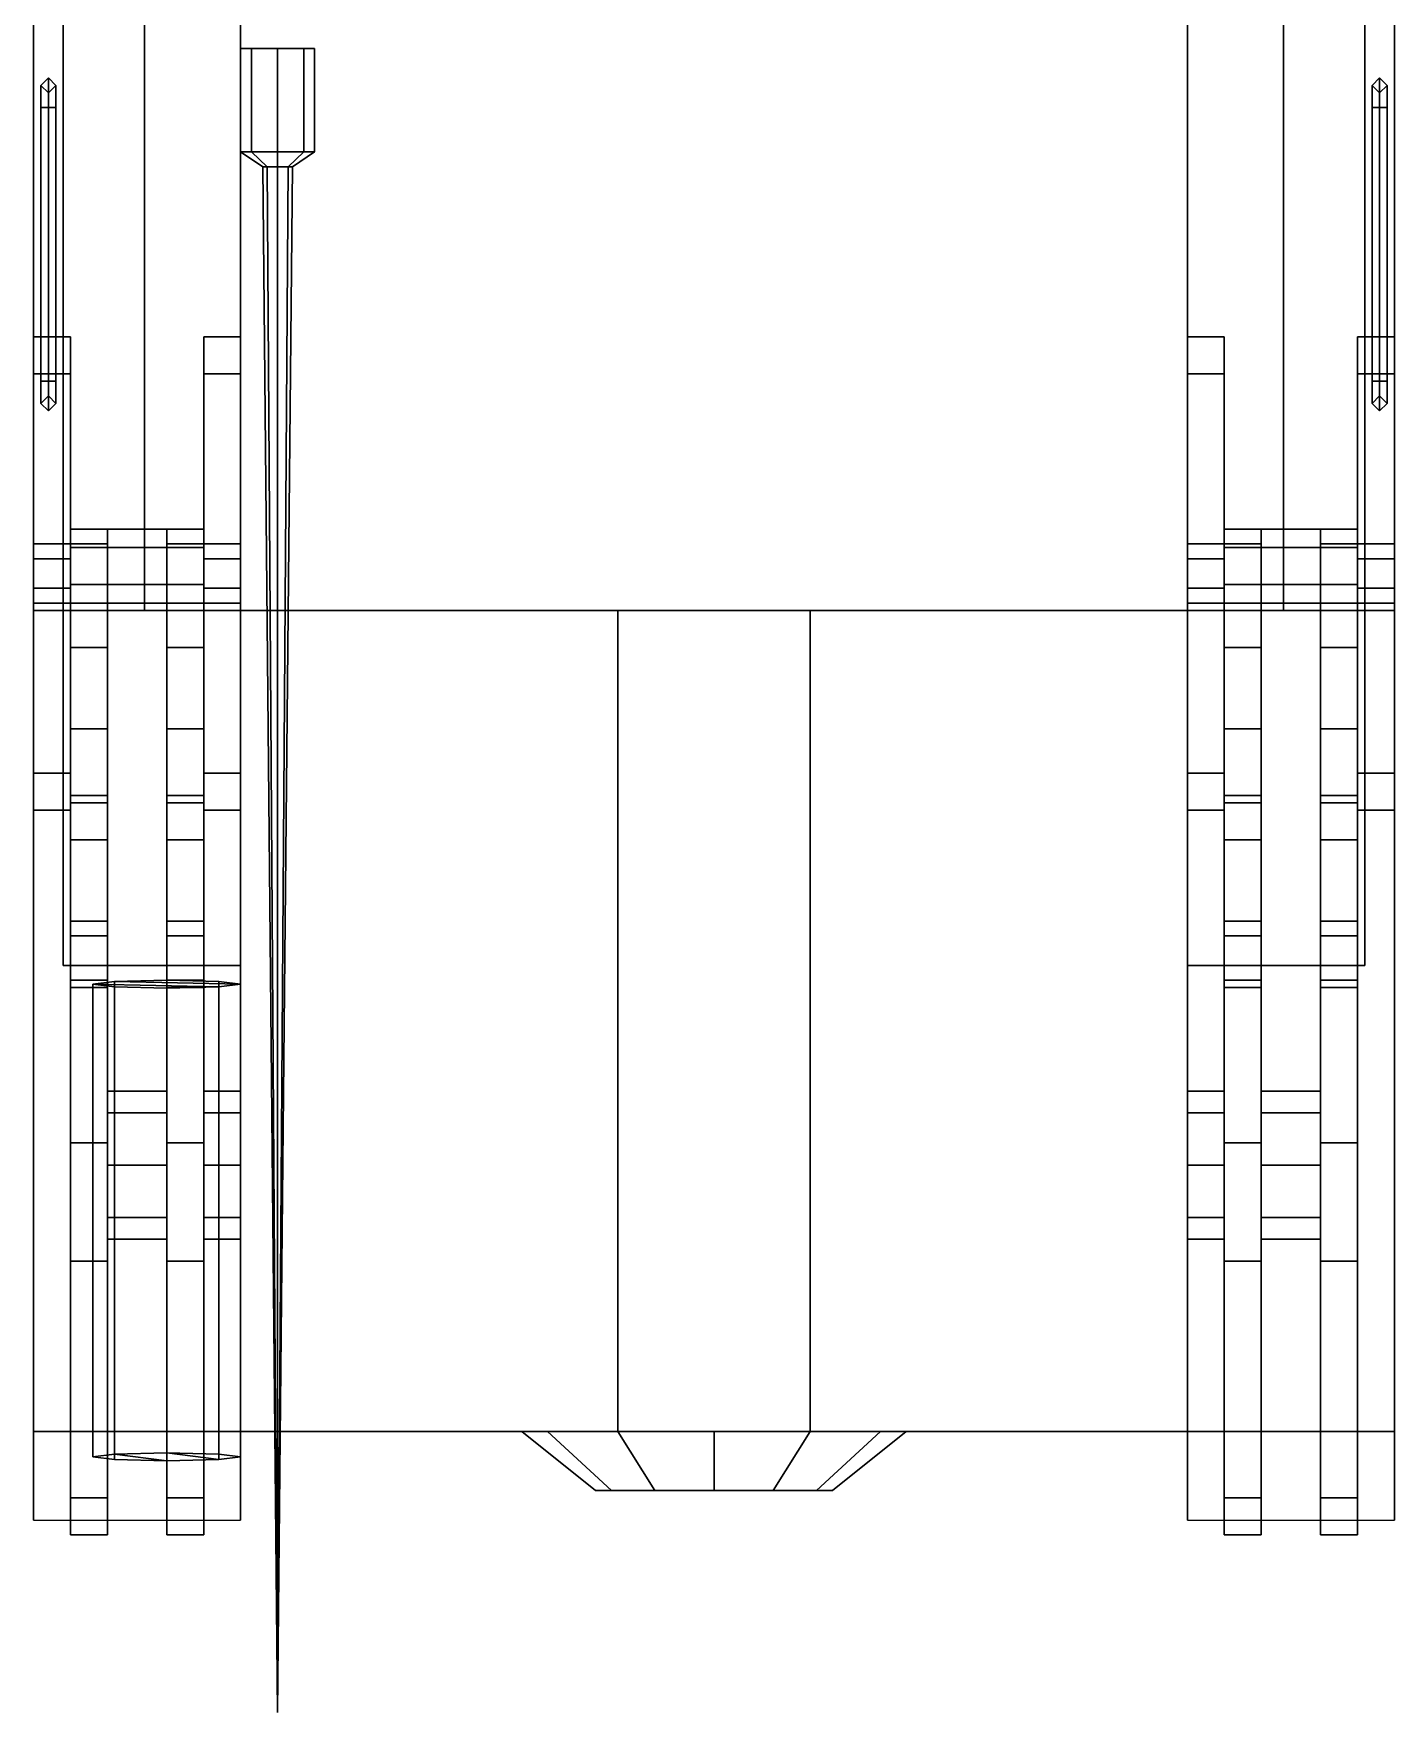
# Model space of a CAD drawing. Extents: x -0.92 to 0.92, y -1.91 to 1.88.
# Drawn here: x -0.92 to 0.92, y -1.91 to 0.36 of the extents above; entities that cross this region are included whole.
import ezdxf

# ---------------------------------------------------------------- set-up
doc = ezdxf.new("R2010")
doc.units = 0
doc.layers.get('0').update_dxf_attribs({"linetype": 'CONTINUOUS'})
doc.layers.add('MUDGUARDS', color=6, linetype='CONTINUOUS')
doc.layers.add('SUSPENSION', color=5, linetype='CONTINUOUS')

msp = doc.modelspace()

# ---------------------------------------------------------------- linework, layer by layer
for points in [[(-0.64, 1.23, 0.36), (-0.64, -1.53, 0.36), (-0.64, -1.53, 0.83), (-0.64, 1.79, 0.55)], [(-0.64, 1.79, 0.55), (-0.64, -1.53, 0.83), (-0.64, -0.42, 0.89), (-0.64, 1.79, 0.76)], [(-0.64, 1.79, 0.76), (-0.64, -0.42, 0.89), (-0.64, 0.5, 0.94)], [(0.64, -1.53, 0.83), (0.64, -1.53, 0.36), (0.64, 1.23, 0.36), (0.64, 1.79, 0.55)], [(0.64, -0.42, 0.89), (0.64, -1.53, 0.83), (0.64, 1.79, 0.55), (0.64, 1.79, 0.76)], [(0.64, 0.5, 0.94), (0.64, -0.42, 0.89), (0.64, 1.79, 0.76), (0.64, 0.5, 0.94)], [(0.64, 1.23, 0.36), (0.64, -1.53, 0.36), (-0.64, -1.53, 0.36), (-0.64, 1.23, 0.36)], [(-0.88, 0.5, 0.94), (-0.88, -0.42, 0.89), (-0.77, -0.42, 1.5), (-0.77, 0.5, 1.5)], [(-0.77, 0.5, 1.5), (-0.77, -0.42, 1.5), (0.77, -0.42, 1.5), (0.77, 0.5, 1.5)], [(0.77, -0.42, 1.5), (0.88, -0.42, 0.89), (0.88, 0.5, 0.94), (0.77, 0.5, 1.5)], [(-0.6254, 0.34, 1.5854), (-0.64, 0.34, 1.55), (-0.64, 0.2, 1.55), (-0.6254, 0.2, 1.5854)], [(-0.64, 0.34, 1.55), (-0.6254, 0.34, 1.5146), (-0.6254, 0.2, 1.5146), (-0.64, 0.2, 1.55)], [(-0.5546, 0.34, 1.5854), (-0.64, 0.34, 1.55), (-0.6254, 0.34, 1.5854), (-0.59, 0.34, 1.6)], [(-0.54, 0.34, 1.55), (-0.6254, 0.34, 1.5146), (-0.64, 0.34, 1.55), (-0.5546, 0.34, 1.5854)], [(-0.59, 0.34, 1.6), (-0.6254, 0.34, 1.5854), (-0.6254, 0.2, 1.5854), (-0.59, 0.2, 1.6)], [(-0.6254, 0.34, 1.5146), (-0.59, 0.34, 1.5), (-0.59, 0.2, 1.5), (-0.6254, 0.2, 1.5146)], [(-0.5546, 0.34, 1.5146), (-0.59, 0.34, 1.5), (-0.6254, 0.34, 1.5146), (-0.54, 0.34, 1.55)], [(-0.5546, 0.34, 1.5854), (-0.59, 0.34, 1.6), (-0.59, 0.2, 1.6), (-0.5546, 0.2, 1.5854)], [(-0.59, 0.34, 1.5), (-0.5546, 0.34, 1.5146), (-0.5546, 0.2, 1.5146), (-0.59, 0.2, 1.5)], [(-0.54, 0.34, 1.55), (-0.5546, 0.34, 1.5854), (-0.5546, 0.2, 1.5854), (-0.54, 0.2, 1.55)], [(-0.5546, 0.34, 1.5146), (-0.54, 0.34, 1.55), (-0.54, 0.2, 1.55), (-0.5546, 0.2, 1.5146)], [(-0.9, 0.3, 0.58), (-0.91, 0.29, 0.58), (-0.91, 0.29, 0.92), (-0.9, 0.3, 0.92)], [(-0.9, 0.26, 0.54), (-0.91, 0.26, 0.55), (-0.91, 0.29, 0.58), (-0.9, 0.3, 0.58)], [(-0.89, 0.29, 0.58), (-0.9, 0.3, 0.58), (-0.9, 0.3, 0.92), (-0.89, 0.29, 0.92)], [(-0.89, 0.26, 0.55), (-0.9, 0.26, 0.54), (-0.9, 0.3, 0.58), (-0.89, 0.29, 0.58)], [(0.9, 0.3, 0.58), (0.89, 0.29, 0.58), (0.89, 0.29, 0.92), (0.9, 0.3, 0.92)], [(0.9, 0.26, 0.54), (0.89, 0.26, 0.55), (0.89, 0.29, 0.58), (0.9, 0.3, 0.58)], [(0.91, 0.29, 0.58), (0.9, 0.3, 0.58), (0.9, 0.3, 0.92), (0.91, 0.29, 0.92)], [(0.91, 0.26, 0.55), (0.9, 0.26, 0.54), (0.9, 0.3, 0.58), (0.91, 0.29, 0.58)], [(-0.91, 0.29, 0.58), (-0.9, 0.28, 0.58), (-0.9, 0.28, 0.92), (-0.91, 0.29, 0.92)], [(-0.91, 0.26, 0.55), (-0.9, 0.26, 0.56), (-0.9, 0.28, 0.58), (-0.91, 0.29, 0.58)], [(-0.9, 0.28, 0.58), (-0.89, 0.29, 0.58), (-0.89, 0.29, 0.92), (-0.9, 0.28, 0.92)], [(-0.9, 0.26, 0.56), (-0.89, 0.26, 0.55), (-0.89, 0.29, 0.58), (-0.9, 0.28, 0.58)], [(0.89, 0.29, 0.58), (0.9, 0.28, 0.58), (0.9, 0.28, 0.92), (0.89, 0.29, 0.92)], [(0.89, 0.26, 0.55), (0.9, 0.26, 0.56), (0.9, 0.28, 0.58), (0.89, 0.29, 0.58)], [(0.9, 0.28, 0.58), (0.91, 0.29, 0.58), (0.91, 0.29, 0.92), (0.9, 0.28, 0.92)], [(0.9, 0.26, 0.56), (0.91, 0.26, 0.55), (0.91, 0.29, 0.58), (0.9, 0.28, 0.58)], [(-0.9, -0.11, 0.54), (-0.91, -0.11, 0.55), (-0.91, 0.26, 0.55), (-0.9, 0.26, 0.54)], [(-0.91, -0.11, 0.55), (-0.9, -0.11, 0.56), (-0.9, 0.26, 0.56), (-0.91, 0.26, 0.55)], [(-0.89, -0.11, 0.55), (-0.9, -0.11, 0.54), (-0.9, 0.26, 0.54), (-0.89, 0.26, 0.55)], [(-0.9, -0.11, 0.56), (-0.89, -0.11, 0.55), (-0.89, 0.26, 0.55), (-0.9, 0.26, 0.56)], [(0.89, -0.11, 0.55), (0.9, -0.11, 0.56), (0.9, 0.26, 0.56), (0.89, 0.26, 0.55)], [(0.9, -0.11, 0.54), (0.89, -0.11, 0.55), (0.89, 0.26, 0.55), (0.9, 0.26, 0.54)], [(0.9, -0.11, 0.56), (0.91, -0.11, 0.55), (0.91, 0.26, 0.55), (0.9, 0.26, 0.56)], [(0.91, -0.11, 0.55), (0.9, -0.11, 0.54), (0.9, 0.26, 0.54), (0.91, 0.26, 0.55)], [(-0.6254, 0.2, 1.5854), (-0.64, 0.2, 1.55), (-0.61, 0.18, 1.55), (-0.6041, 0.18, 1.5641)], [(-0.64, 0.2, 1.55), (-0.6254, 0.2, 1.5146), (-0.6041, 0.18, 1.5359), (-0.61, 0.18, 1.55)], [(-0.59, 0.2, 1.6), (-0.6254, 0.2, 1.5854), (-0.6041, 0.18, 1.5641), (-0.59, 0.18, 1.57)], [(-0.6254, 0.2, 1.5146), (-0.59, 0.2, 1.5), (-0.59, 0.18, 1.53), (-0.6041, 0.18, 1.5359)], [(-0.5546, 0.2, 1.5854), (-0.59, 0.2, 1.6), (-0.59, 0.18, 1.57), (-0.5759, 0.18, 1.5641)], [(-0.59, 0.2, 1.5), (-0.5546, 0.2, 1.5146), (-0.5759, 0.18, 1.5359), (-0.59, 0.18, 1.53)], [(-0.54, 0.2, 1.55), (-0.5546, 0.2, 1.5854), (-0.5759, 0.18, 1.5641), (-0.57, 0.18, 1.55)], [(-0.5546, 0.2, 1.5146), (-0.54, 0.2, 1.55), (-0.57, 0.18, 1.55), (-0.5759, 0.18, 1.5359)], [(-0.6041, 0.18, 1.5641), (-0.61, 0.18, 1.55), (-0.59, -1.91, 1.55)], [(-0.61, 0.18, 1.55), (-0.6041, 0.18, 1.5359), (-0.59, -1.91, 1.55)], [(-0.59, 0.18, 1.57), (-0.6041, 0.18, 1.5641), (-0.59, -1.91, 1.55)], [(-0.6041, 0.18, 1.5359), (-0.59, 0.18, 1.53), (-0.59, -1.91, 1.55)], [(-0.57, 0.18, 1.55), (-0.5759, 0.18, 1.5641), (-0.59, -1.91, 1.55)], [(-0.5759, 0.18, 1.5641), (-0.59, 0.18, 1.57), (-0.59, -1.91, 1.55)], [(-0.59, 0.18, 1.53), (-0.5759, 0.18, 1.5359), (-0.59, -1.91, 1.55)], [(-0.5759, 0.18, 1.5359), (-0.57, 0.18, 1.55), (-0.59, -1.91, 1.55)], [(-0.9, -0.11, 0.56), (-0.91, -0.11, 0.55), (-0.91, -0.14, 0.58), (-0.9, -0.13, 0.58)], [(-0.91, -0.11, 0.55), (-0.9, -0.11, 0.54), (-0.9, -0.15, 0.58), (-0.91, -0.14, 0.58)], [(-0.89, -0.11, 0.55), (-0.9, -0.11, 0.56), (-0.9, -0.13, 0.58), (-0.89, -0.14, 0.58)], [(-0.9, -0.11, 0.54), (-0.89, -0.11, 0.55), (-0.89, -0.14, 0.58), (-0.9, -0.15, 0.58)], [(0.89, -0.11, 0.55), (0.9, -0.11, 0.54), (0.9, -0.15, 0.58), (0.89, -0.14, 0.58)], [(0.9, -0.11, 0.56), (0.89, -0.11, 0.55), (0.89, -0.14, 0.58), (0.9, -0.13, 0.58)], [(0.9, -0.11, 0.54), (0.91, -0.11, 0.55), (0.91, -0.14, 0.58), (0.9, -0.15, 0.58)], [(0.91, -0.11, 0.55), (0.9, -0.11, 0.56), (0.9, -0.13, 0.58), (0.91, -0.14, 0.58)], [(-0.9, -0.13, 0.58), (-0.91, -0.14, 0.58), (-0.91, -0.14, 0.89), (-0.9, -0.13, 0.89)], [(-0.89, -0.14, 0.58), (-0.9, -0.13, 0.58), (-0.9, -0.13, 0.89), (-0.89, -0.14, 0.89)], [(0.9, -0.13, 0.58), (0.89, -0.14, 0.58), (0.89, -0.14, 0.89), (0.9, -0.13, 0.89)], [(0.91, -0.14, 0.58), (0.9, -0.13, 0.58), (0.9, -0.13, 0.89), (0.91, -0.14, 0.89)], [(-0.91, -0.14, 0.58), (-0.9, -0.15, 0.58), (-0.9, -0.15, 0.89), (-0.91, -0.14, 0.89)], [(-0.9, -0.15, 0.58), (-0.89, -0.14, 0.58), (-0.89, -0.14, 0.89), (-0.9, -0.15, 0.89)], [(0.89, -0.14, 0.58), (0.9, -0.15, 0.58), (0.9, -0.15, 0.89), (0.89, -0.14, 0.89)], [(0.9, -0.15, 0.58), (0.91, -0.14, 0.58), (0.91, -0.14, 0.89), (0.9, -0.15, 0.89)], [(-0.88, -0.42, 1.18), (-0.88, -0.9, 1.18), (-0.64, -0.9, 1.18), (-0.64, -0.42, 1.18)], [(-0.8277, -0.42, 1.18), (-0.88, -0.42, 0.89), (-0.88, -0.42, 0.89), (-0.88, -0.42, 1.18)], [(-0.88, -0.42, 0.89), (-0.88, -0.9, 0.8641), (-0.88, -0.9, 1.18), (-0.88, -0.42, 1.18)], [(-0.77, -0.42, 1.5), (-0.8277, -0.42, 1.18), (-0.64, -0.42, 1.18), (-0.13, -0.42, 1.4)], [(-0.77, -0.42, 1.5), (-0.13, -0.42, 1.4), (0.13, -0.42, 1.4), (0.77, -0.42, 1.5)], [(-0.13, -1.53, 1.31), (-0.13, -0.42, 1.4), (-0.64, -0.42, 1.18), (-0.64, -1.53, 1.18)], [(0.13, -1.53, 1.31), (0.13, -0.42, 1.4), (-0.13, -0.42, 1.4), (-0.13, -1.53, 1.31)], [(0.64, -1.53, 1.18), (0.64, -0.42, 1.18), (0.13, -0.42, 1.4), (0.13, -1.53, 1.31)], [(0.13, -0.42, 1.4), (0.64, -0.42, 1.18), (0.8277, -0.42, 1.18), (0.77, -0.42, 1.5)], [(0.64, -0.42, 1.18), (0.64, -0.9, 1.18), (0.88, -0.9, 1.18), (0.88, -0.42, 1.18)], [(0.88, -0.42, 1.18), (0.88, -0.42, 0.89), (0.88, -0.42, 0.89), (0.8277, -0.42, 1.18)], [(0.88, -0.9, 1.18), (0.88, -0.9, 0.8641), (0.88, -0.42, 0.89), (0.88, -0.42, 1.18)], [(-0.88, -0.9, 1.18), (-0.88, -0.9, 0.8641), (-0.64, -0.9, 0.8641), (-0.64, -0.9, 1.18)], [(-0.64, -1.53, 1.18), (-0.64, -0.9, 1.18), (-0.64, -0.9, 0.8641), (-0.64, -1.53, 0.83)], [(0.64, -1.53, 0.83), (0.64, -0.9, 0.8641), (0.64, -0.9, 1.18), (0.64, -1.53, 1.18)], [(0.64, -0.9, 1.18), (0.64, -0.9, 0.8641), (0.88, -0.9, 0.8641), (0.88, -0.9, 1.18)], [(-0.84, -0.9252, 0.9699), (-0.8107, -0.9215, 0.8992), (-0.8107, -1.5607, 0.8658), (-0.84, -1.5644, 0.9364)], [(-0.64, -0.9252, 0.9699), (-0.8107, -0.9215, 0.8992), (-0.84, -0.9252, 0.9699), (-0.6693, -0.9289, 1.0405)], [(-0.8107, -0.9289, 1.0405), (-0.84, -0.9252, 0.9699), (-0.84, -1.5644, 0.9364), (-0.8107, -1.5681, 1.007)], [(-0.6693, -0.9289, 1.0405), (-0.84, -0.9252, 0.9699), (-0.8107, -0.9289, 1.0405), (-0.74, -0.9305, 1.0697)], [(-0.8107, -0.9215, 0.8992), (-0.74, -0.92, 0.87), (-0.74, -1.5591, 0.8365), (-0.8107, -1.5607, 0.8658)], [(-0.6693, -0.9215, 0.8992), (-0.74, -0.92, 0.87), (-0.8107, -0.9215, 0.8992), (-0.64, -0.9252, 0.9699)], [(-0.74, -0.9305, 1.0697), (-0.8107, -0.9289, 1.0405), (-0.8107, -1.5681, 1.007), (-0.74, -1.5696, 1.0362)], [(-0.74, -0.92, 0.87), (-0.6693, -0.9215, 0.8992), (-0.6693, -1.5607, 0.8658), (-0.74, -1.5591, 0.8365)], [(-0.6693, -0.9289, 1.0405), (-0.74, -0.9305, 1.0697), (-0.74, -1.5696, 1.0362), (-0.6693, -1.5681, 1.007)], [(-0.6693, -0.9215, 0.8992), (-0.64, -0.9252, 0.9699), (-0.64, -1.5644, 0.9364), (-0.6693, -1.5607, 0.8658)], [(-0.64, -0.9252, 0.9699), (-0.6693, -0.9289, 1.0405), (-0.6693, -1.5681, 1.007), (-0.64, -1.5644, 0.9364)], [(0.64, -1.53, 1.18), (0.13, -1.53, 1.31), (-0.13, -1.53, 1.31), (-0.64, -1.53, 1.18)], [(0.64, -1.53, 0.36), (0.64, -1.53, 1.18), (-0.64, -1.53, 1.18), (-0.64, -1.53, 0.36)], [(-0.2252, -1.53, 0.96), (-0.26, -1.53, 0.83), (-0.16, -1.61, 0.83), (-0.1386, -1.61, 0.91)], [(-0.26, -1.53, 0.83), (-0.2252, -1.53, 0.7), (-0.1386, -1.61, 0.75), (-0.16, -1.61, 0.83)], [(-0.13, -1.53, 1.0552), (-0.2252, -1.53, 0.96), (-0.1386, -1.61, 0.91), (-0.08, -1.61, 0.9686)], [(-0.2252, -1.53, 0.7), (-0.13, -1.53, 0.6048), (-0.08, -1.61, 0.6914), (-0.1386, -1.61, 0.75)], [(0, -1.53, 1.09), (-0.13, -1.53, 1.0552), (-0.08, -1.61, 0.9686), (0, -1.61, 0.99)], [(-0.13, -1.53, 0.6048), (0, -1.53, 0.57), (0, -1.61, 0.67), (-0.08, -1.61, 0.6914)], [(0.13, -1.53, 1.0552), (0, -1.53, 1.09), (0, -1.61, 0.99), (0.08, -1.61, 0.9686)], [(0, -1.53, 0.57), (0.13, -1.53, 0.6048), (0.08, -1.61, 0.6914), (0, -1.61, 0.67)], [(0.2252, -1.53, 0.96), (0.13, -1.53, 1.0552), (0.08, -1.61, 0.9686), (0.1386, -1.61, 0.91)], [(0.13, -1.53, 0.6048), (0.2252, -1.53, 0.7), (0.1386, -1.61, 0.75), (0.08, -1.61, 0.6914)], [(0.26, -1.53, 0.83), (0.2252, -1.53, 0.96), (0.1386, -1.61, 0.91), (0.16, -1.61, 0.83)], [(0.2252, -1.53, 0.7), (0.26, -1.53, 0.83), (0.16, -1.61, 0.83), (0.1386, -1.61, 0.75)], [(-0.8107, -1.5681, 1.007), (-0.84, -1.5644, 0.9364), (-0.8107, -1.5607, 0.8658), (-0.74, -1.5696, 1.0362)], [(-0.74, -1.5696, 1.0362), (-0.8107, -1.5607, 0.8658), (-0.74, -1.5591, 0.8365), (-0.6693, -1.5681, 1.007)], [(-0.6693, -1.5681, 1.007), (-0.74, -1.5591, 0.8365), (-0.6693, -1.5607, 0.8658), (-0.64, -1.5644, 0.9364)], [(0.08, -1.61, 0.9686), (-0.1386, -1.61, 0.91), (-0.16, -1.61, 0.83), (0.1386, -1.61, 0.91)], [(0.1386, -1.61, 0.91), (-0.16, -1.61, 0.83), (-0.1386, -1.61, 0.75), (0.16, -1.61, 0.83)], [(0, -1.61, 0.99), (-0.08, -1.61, 0.9686), (-0.1386, -1.61, 0.91), (0.08, -1.61, 0.9686)], [(0.16, -1.61, 0.83), (-0.1386, -1.61, 0.75), (-0.08, -1.61, 0.6914), (0.1386, -1.61, 0.75)], [(0.1386, -1.61, 0.75), (-0.08, -1.61, 0.6914), (0, -1.61, 0.67), (0.08, -1.61, 0.6914)]]:
    msp.add_3dface(points)
at = {"layer": 'MUDGUARDS'}
for points in [[(-0.92, 0.54, 0.88), (-0.92, -0.42, 0.84), (-0.92, -0.42, 0.89), (-0.92, 0.5, 0.94)], [(0.92, -0.42, 0.89), (0.92, -0.42, 0.84), (0.92, 0.54, 0.88), (0.92, 0.5, 0.94)], [(-0.92, 0.5, 0.94), (-0.92, -0.42, 0.89), (-0.88, -0.42, 0.89), (-0.88, 0.5, 0.94)], [(0.88, 0.5, 0.94), (0.88, -0.42, 0.89), (0.92, -0.42, 0.89), (0.92, 0.5, 0.94)], [(-0.92, -0.42, 0.84), (-0.92, -1.53, 0.78), (-0.92, -1.53, 0.83), (-0.92, -0.42, 0.89)], [(-0.92, -0.42, 0.89), (-0.92, -1.53, 0.83), (-0.64, -1.53, 0.83), (-0.64, -0.42, 0.89)], [(0.64, -0.42, 0.89), (0.64, -1.53, 0.83), (0.92, -1.53, 0.83), (0.92, -0.42, 0.89)], [(0.92, -1.53, 0.83), (0.92, -1.53, 0.78), (0.92, -0.42, 0.84), (0.92, -0.42, 0.89)], [(-0.92, -1.53, 0.78), (-0.92, -1.62, 0.78), (-0.92, -1.65, 0.81), (-0.92, -1.53, 0.83)], [(-0.92, -1.53, 0.83), (-0.92, -1.65, 0.81), (-0.64, -1.65, 0.81), (-0.64, -1.53, 0.83)], [(-0.64, -1.53, 0.78), (-0.64, -1.65, 0.81), (-0.64, -1.65, 0.81), (-0.64, -1.53, 0.83)], [(-0.64, -1.53, 0.83), (-0.64, -1.65, 0.81), (-0.64, -1.65, 0.81), (-0.64, -1.53, 0.78)], [(0.64, -1.53, 0.83), (0.64, -1.65, 0.81), (0.92, -1.65, 0.81), (0.92, -1.53, 0.83)], [(0.64, -1.53, 0.78), (0.64, -1.65, 0.81), (0.64, -1.65, 0.81), (0.64, -1.53, 0.83)], [(0.64, -1.53, 0.83), (0.64, -1.65, 0.81), (0.64, -1.65, 0.81), (0.64, -1.53, 0.78)], [(0.92, -1.65, 0.81), (0.92, -1.62, 0.78), (0.92, -1.53, 0.78), (0.92, -1.53, 0.83)]]:
    msp.add_3dface(points, dxfattribs=at)
at = {"layer": 'SUSPENSION'}
for points in [[(-0.92, -0.05, 0.23), (-0.92, -0.1, 0.19), (-0.92, -0.1, 0.29), (-0.92, -0.05, 0.25)], [(-0.92, -0.05, 0.25), (-0.92, -0.1, 0.29), (-0.87, -0.1, 0.29), (-0.87, -0.05, 0.25)], [(-0.87, -0.05, 0.25), (-0.87, -0.05, 0.23), (-0.92, -0.05, 0.23), (-0.92, -0.05, 0.25)], [(-0.87, -0.05, 0.23), (-0.87, -0.1, 0.19), (-0.92, -0.1, 0.19), (-0.92, -0.05, 0.23)], [(-0.87, -0.1, 0.29), (-0.87, -0.1, 0.19), (-0.87, -0.05, 0.23), (-0.87, -0.05, 0.25)], [(-0.69, -0.05, 0.25), (-0.69, -0.1, 0.29), (-0.64, -0.1, 0.29), (-0.64, -0.05, 0.25)], [(-0.69, -0.05, 0.23), (-0.69, -0.1, 0.19), (-0.69, -0.1, 0.29), (-0.69, -0.05, 0.25)], [(-0.64, -0.05, 0.23), (-0.64, -0.1, 0.19), (-0.69, -0.1, 0.19), (-0.69, -0.05, 0.23)], [(-0.64, -0.05, 0.25), (-0.64, -0.05, 0.23), (-0.69, -0.05, 0.23), (-0.69, -0.05, 0.25)], [(-0.64, -0.1, 0.29), (-0.64, -0.1, 0.19), (-0.64, -0.05, 0.23), (-0.64, -0.05, 0.25)], [(0.64, -0.05, 0.25), (0.64, -0.1, 0.29), (0.69, -0.1, 0.29), (0.69, -0.05, 0.25)], [(0.64, -0.05, 0.23), (0.64, -0.1, 0.19), (0.64, -0.1, 0.29), (0.64, -0.05, 0.25)], [(0.69, -0.05, 0.23), (0.69, -0.1, 0.19), (0.64, -0.1, 0.19), (0.64, -0.05, 0.23)], [(0.69, -0.05, 0.25), (0.69, -0.05, 0.23), (0.64, -0.05, 0.23), (0.64, -0.05, 0.25)], [(0.69, -0.1, 0.29), (0.69, -0.1, 0.19), (0.69, -0.05, 0.23), (0.69, -0.05, 0.25)], [(0.87, -0.05, 0.23), (0.87, -0.1, 0.19), (0.87, -0.1, 0.29), (0.87, -0.05, 0.25)], [(0.87, -0.05, 0.25), (0.87, -0.1, 0.29), (0.92, -0.1, 0.29), (0.92, -0.05, 0.25)], [(0.92, -0.05, 0.25), (0.92, -0.05, 0.23), (0.87, -0.05, 0.23), (0.87, -0.05, 0.25)], [(0.92, -0.05, 0.23), (0.92, -0.1, 0.19), (0.87, -0.1, 0.19), (0.87, -0.05, 0.23)], [(0.92, -0.1, 0.29), (0.92, -0.1, 0.19), (0.92, -0.05, 0.23), (0.92, -0.05, 0.25)], [(-0.87, -0.1, 0.19), (-0.87, -0.33, 0.15), (-0.92, -0.33, 0.15), (-0.92, -0.1, 0.19)], [(-0.92, -0.1, 0.19), (-0.92, -0.33, 0.15), (-0.92, -0.35, 0.41), (-0.92, -0.1, 0.29)], [(-0.92, -0.1, 0.29), (-0.92, -0.35, 0.41), (-0.87, -0.35, 0.41), (-0.87, -0.1, 0.29)], [(-0.87, -0.35, 0.41), (-0.87, -0.33, 0.15), (-0.87, -0.1, 0.19), (-0.87, -0.1, 0.29)], [(-0.69, -0.1, 0.19), (-0.69, -0.33, 0.15), (-0.69, -0.35, 0.41), (-0.69, -0.1, 0.29)], [(-0.64, -0.1, 0.19), (-0.64, -0.33, 0.15), (-0.69, -0.33, 0.15), (-0.69, -0.1, 0.19)], [(-0.69, -0.1, 0.29), (-0.69, -0.35, 0.41), (-0.64, -0.35, 0.41), (-0.64, -0.1, 0.29)], [(-0.64, -0.35, 0.41), (-0.64, -0.33, 0.15), (-0.64, -0.1, 0.19), (-0.64, -0.1, 0.29)], [(0.64, -0.1, 0.19), (0.64, -0.33, 0.15), (0.64, -0.35, 0.41), (0.64, -0.1, 0.29)], [(0.69, -0.1, 0.19), (0.69, -0.33, 0.15), (0.64, -0.33, 0.15), (0.64, -0.1, 0.19)], [(0.64, -0.1, 0.29), (0.64, -0.35, 0.41), (0.69, -0.35, 0.41), (0.69, -0.1, 0.29)], [(0.69, -0.35, 0.41), (0.69, -0.33, 0.15), (0.69, -0.1, 0.19), (0.69, -0.1, 0.29)], [(0.92, -0.1, 0.19), (0.92, -0.33, 0.15), (0.87, -0.33, 0.15), (0.87, -0.1, 0.19)], [(0.87, -0.1, 0.19), (0.87, -0.33, 0.15), (0.87, -0.35, 0.41), (0.87, -0.1, 0.29)], [(0.87, -0.1, 0.29), (0.87, -0.35, 0.41), (0.92, -0.35, 0.41), (0.92, -0.1, 0.29)], [(0.92, -0.35, 0.41), (0.92, -0.33, 0.15), (0.92, -0.1, 0.19), (0.92, -0.1, 0.29)], [(-0.69, -0.335, 0.3833), (-0.69, -0.31, 0.34), (-0.87, -0.31, 0.34), (-0.87, -0.335, 0.3833)], [(-0.87, -0.31, 0.34), (-0.87, -0.41, 0.34), (-0.87, -0.47, 0.41), (-0.87, -0.33, 0.43)], [(-0.82, -0.33, 0.43), (-0.82, -0.31, 0.34), (-0.87, -0.31, 0.34), (-0.87, -0.33, 0.43)], [(-0.69, -0.31, 0.34), (-0.69, -0.335, 0.2967), (-0.87, -0.335, 0.2967), (-0.87, -0.31, 0.34)], [(-0.82, -0.47, 0.41), (-0.82, -0.41, 0.34), (-0.82, -0.31, 0.34), (-0.82, -0.33, 0.43)], [(-0.74, -0.31, 0.34), (-0.74, -0.41, 0.34), (-0.74, -0.47, 0.41), (-0.74, -0.33, 0.43)], [(-0.69, -0.33, 0.43), (-0.69, -0.31, 0.34), (-0.74, -0.31, 0.34), (-0.74, -0.33, 0.43)], [(-0.69, -0.47, 0.41), (-0.69, -0.41, 0.34), (-0.69, -0.31, 0.34), (-0.69, -0.33, 0.43)], [(0.74, -0.33, 0.43), (0.74, -0.31, 0.34), (0.69, -0.31, 0.34), (0.69, -0.33, 0.43)], [(0.69, -0.31, 0.34), (0.69, -0.41, 0.34), (0.69, -0.47, 0.41), (0.69, -0.33, 0.43)], [(0.87, -0.335, 0.3833), (0.87, -0.31, 0.34), (0.69, -0.31, 0.34), (0.69, -0.335, 0.3833)], [(0.87, -0.31, 0.34), (0.87, -0.335, 0.2967), (0.69, -0.335, 0.2967), (0.69, -0.31, 0.34)], [(0.74, -0.47, 0.41), (0.74, -0.41, 0.34), (0.74, -0.31, 0.34), (0.74, -0.33, 0.43)], [(0.87, -0.33, 0.43), (0.87, -0.31, 0.34), (0.82, -0.31, 0.34), (0.82, -0.33, 0.43)], [(0.82, -0.31, 0.34), (0.82, -0.41, 0.34), (0.82, -0.47, 0.41), (0.82, -0.33, 0.43)], [(0.87, -0.47, 0.41), (0.87, -0.41, 0.34), (0.87, -0.31, 0.34), (0.87, -0.33, 0.43)], [(-0.92, -0.33, 0.15), (-0.92, -0.41, 0.15), (-0.92, -0.39, 0.41), (-0.92, -0.35, 0.41)], [(-0.87, -0.33, 0.15), (-0.87, -0.41, 0.15), (-0.92, -0.41, 0.15), (-0.92, -0.33, 0.15)], [(-0.87, -0.33, 0.43), (-0.87, -0.47, 0.41), (-0.87, -0.58, 0.47), (-0.87, -0.42, 0.56)], [(-0.82, -0.42, 0.56), (-0.82, -0.33, 0.43), (-0.87, -0.33, 0.43), (-0.87, -0.42, 0.56)], [(-0.87, -0.39, 0.41), (-0.87, -0.41, 0.15), (-0.87, -0.33, 0.15), (-0.87, -0.35, 0.41)], [(-0.69, -0.335, 0.2967), (-0.69, -0.385, 0.2967), (-0.87, -0.385, 0.2967), (-0.87, -0.335, 0.2967)], [(-0.69, -0.385, 0.3833), (-0.69, -0.335, 0.3833), (-0.87, -0.335, 0.3833), (-0.87, -0.385, 0.3833)], [(-0.82, -0.58, 0.47), (-0.82, -0.47, 0.41), (-0.82, -0.33, 0.43), (-0.82, -0.42, 0.56)], [(-0.74, -0.33, 0.43), (-0.74, -0.47, 0.41), (-0.74, -0.58, 0.47), (-0.74, -0.42, 0.56)], [(-0.69, -0.42, 0.56), (-0.69, -0.33, 0.43), (-0.74, -0.33, 0.43), (-0.74, -0.42, 0.56)], [(-0.69, -0.58, 0.47), (-0.69, -0.47, 0.41), (-0.69, -0.33, 0.43), (-0.69, -0.42, 0.56)], [(-0.69, -0.33, 0.15), (-0.69, -0.41, 0.15), (-0.69, -0.39, 0.41), (-0.69, -0.35, 0.41)], [(-0.64, -0.33, 0.15), (-0.64, -0.41, 0.15), (-0.69, -0.41, 0.15), (-0.69, -0.33, 0.15)], [(-0.64, -0.39, 0.41), (-0.64, -0.41, 0.15), (-0.64, -0.33, 0.15), (-0.64, -0.35, 0.41)], [(0.64, -0.33, 0.15), (0.64, -0.41, 0.15), (0.64, -0.39, 0.41), (0.64, -0.35, 0.41)], [(0.69, -0.33, 0.15), (0.69, -0.41, 0.15), (0.64, -0.41, 0.15), (0.64, -0.33, 0.15)], [(0.74, -0.42, 0.56), (0.74, -0.33, 0.43), (0.69, -0.33, 0.43), (0.69, -0.42, 0.56)], [(0.69, -0.33, 0.43), (0.69, -0.47, 0.41), (0.69, -0.58, 0.47), (0.69, -0.42, 0.56)], [(0.69, -0.39, 0.41), (0.69, -0.41, 0.15), (0.69, -0.33, 0.15), (0.69, -0.35, 0.41)], [(0.87, -0.335, 0.2967), (0.87, -0.385, 0.2967), (0.69, -0.385, 0.2967), (0.69, -0.335, 0.2967)], [(0.87, -0.385, 0.3833), (0.87, -0.335, 0.3833), (0.69, -0.335, 0.3833), (0.69, -0.385, 0.3833)], [(0.74, -0.58, 0.47), (0.74, -0.47, 0.41), (0.74, -0.33, 0.43), (0.74, -0.42, 0.56)], [(0.87, -0.42, 0.56), (0.87, -0.33, 0.43), (0.82, -0.33, 0.43), (0.82, -0.42, 0.56)], [(0.82, -0.33, 0.43), (0.82, -0.47, 0.41), (0.82, -0.58, 0.47), (0.82, -0.42, 0.56)], [(0.87, -0.58, 0.47), (0.87, -0.47, 0.41), (0.87, -0.33, 0.43), (0.87, -0.42, 0.56)], [(0.87, -0.33, 0.15), (0.87, -0.41, 0.15), (0.87, -0.39, 0.41), (0.87, -0.35, 0.41)], [(0.92, -0.33, 0.15), (0.92, -0.41, 0.15), (0.87, -0.41, 0.15), (0.87, -0.33, 0.15)], [(0.92, -0.39, 0.41), (0.92, -0.41, 0.15), (0.92, -0.33, 0.15), (0.92, -0.35, 0.41)], [(-0.92, -0.35, 0.41), (-0.92, -0.39, 0.41), (-0.87, -0.39, 0.41), (-0.87, -0.35, 0.41)], [(-0.69, -0.35, 0.41), (-0.69, -0.39, 0.41), (-0.64, -0.39, 0.41), (-0.64, -0.35, 0.41)], [(0.64, -0.35, 0.41), (0.64, -0.39, 0.41), (0.69, -0.39, 0.41), (0.69, -0.35, 0.41)], [(0.87, -0.35, 0.41), (0.87, -0.39, 0.41), (0.92, -0.39, 0.41), (0.92, -0.35, 0.41)], [(-0.69, -0.41, 0.34), (-0.69, -0.385, 0.3833), (-0.87, -0.385, 0.3833), (-0.87, -0.41, 0.34)], [(-0.69, -0.385, 0.2967), (-0.69, -0.41, 0.34), (-0.87, -0.41, 0.34), (-0.87, -0.385, 0.2967)], [(0.87, -0.41, 0.34), (0.87, -0.385, 0.3833), (0.69, -0.385, 0.3833), (0.69, -0.41, 0.34)], [(0.87, -0.385, 0.2967), (0.87, -0.41, 0.34), (0.69, -0.41, 0.34), (0.69, -0.385, 0.2967)], [(-0.92, -0.39, 0.41), (-0.92, -0.41, 0.15), (-0.92, -0.64, 0.19), (-0.92, -0.64, 0.29)], [(-0.87, -0.64, 0.29), (-0.87, -0.39, 0.41), (-0.92, -0.39, 0.41), (-0.92, -0.64, 0.29)], [(-0.87, -0.64, 0.19), (-0.87, -0.41, 0.15), (-0.87, -0.39, 0.41), (-0.87, -0.64, 0.29)], [(-0.69, -0.39, 0.41), (-0.69, -0.41, 0.15), (-0.69, -0.64, 0.19), (-0.69, -0.64, 0.29)], [(-0.64, -0.64, 0.29), (-0.64, -0.39, 0.41), (-0.69, -0.39, 0.41), (-0.69, -0.64, 0.29)], [(-0.64, -0.64, 0.19), (-0.64, -0.41, 0.15), (-0.64, -0.39, 0.41), (-0.64, -0.64, 0.29)], [(0.64, -0.39, 0.41), (0.64, -0.41, 0.15), (0.64, -0.64, 0.19), (0.64, -0.64, 0.29)], [(0.69, -0.64, 0.29), (0.69, -0.39, 0.41), (0.64, -0.39, 0.41), (0.64, -0.64, 0.29)], [(0.69, -0.64, 0.19), (0.69, -0.41, 0.15), (0.69, -0.39, 0.41), (0.69, -0.64, 0.29)], [(0.87, -0.39, 0.41), (0.87, -0.41, 0.15), (0.87, -0.64, 0.19), (0.87, -0.64, 0.29)], [(0.92, -0.64, 0.29), (0.92, -0.39, 0.41), (0.87, -0.39, 0.41), (0.87, -0.64, 0.29)], [(0.92, -0.64, 0.19), (0.92, -0.41, 0.15), (0.92, -0.39, 0.41), (0.92, -0.64, 0.29)], [(-0.92, -0.64, 0.19), (-0.92, -0.41, 0.15), (-0.87, -0.41, 0.15), (-0.87, -0.64, 0.19)], [(-0.87, -0.47, 0.41), (-0.87, -0.41, 0.34), (-0.82, -0.41, 0.34), (-0.82, -0.47, 0.41)], [(-0.87, -0.42, 0.56), (-0.87, -0.58, 0.47), (-0.87, -0.68, 0.47), (-0.87, -0.58, 0.64)], [(-0.82, -0.58, 0.64), (-0.82, -0.42, 0.56), (-0.87, -0.42, 0.56), (-0.87, -0.58, 0.64)], [(-0.82, -0.68, 0.47), (-0.82, -0.58, 0.47), (-0.82, -0.42, 0.56), (-0.82, -0.58, 0.64)], [(-0.74, -0.47, 0.41), (-0.74, -0.41, 0.34), (-0.69, -0.41, 0.34), (-0.69, -0.47, 0.41)], [(-0.74, -0.42, 0.56), (-0.74, -0.58, 0.47), (-0.74, -0.68, 0.47), (-0.74, -0.58, 0.64)], [(-0.69, -0.58, 0.64), (-0.69, -0.42, 0.56), (-0.74, -0.42, 0.56), (-0.74, -0.58, 0.64)], [(-0.69, -0.64, 0.19), (-0.69, -0.41, 0.15), (-0.64, -0.41, 0.15), (-0.64, -0.64, 0.19)], [(-0.69, -0.68, 0.47), (-0.69, -0.58, 0.47), (-0.69, -0.42, 0.56), (-0.69, -0.58, 0.64)], [(0.64, -0.64, 0.19), (0.64, -0.41, 0.15), (0.69, -0.41, 0.15), (0.69, -0.64, 0.19)], [(0.69, -0.47, 0.41), (0.69, -0.41, 0.34), (0.74, -0.41, 0.34), (0.74, -0.47, 0.41)], [(0.69, -0.42, 0.56), (0.69, -0.58, 0.47), (0.69, -0.68, 0.47), (0.69, -0.58, 0.64)], [(0.74, -0.58, 0.64), (0.74, -0.42, 0.56), (0.69, -0.42, 0.56), (0.69, -0.58, 0.64)], [(0.74, -0.68, 0.47), (0.74, -0.58, 0.47), (0.74, -0.42, 0.56), (0.74, -0.58, 0.64)], [(0.82, -0.47, 0.41), (0.82, -0.41, 0.34), (0.87, -0.41, 0.34), (0.87, -0.47, 0.41)], [(0.82, -0.42, 0.56), (0.82, -0.58, 0.47), (0.82, -0.68, 0.47), (0.82, -0.58, 0.64)], [(0.87, -0.58, 0.64), (0.87, -0.42, 0.56), (0.82, -0.42, 0.56), (0.82, -0.58, 0.64)], [(0.87, -0.64, 0.19), (0.87, -0.41, 0.15), (0.92, -0.41, 0.15), (0.92, -0.64, 0.19)], [(0.87, -0.68, 0.47), (0.87, -0.58, 0.47), (0.87, -0.42, 0.56), (0.87, -0.58, 0.64)], [(-0.87, -0.58, 0.47), (-0.87, -0.47, 0.41), (-0.82, -0.47, 0.41), (-0.82, -0.58, 0.47)], [(-0.74, -0.58, 0.47), (-0.74, -0.47, 0.41), (-0.69, -0.47, 0.41), (-0.69, -0.58, 0.47)], [(0.69, -0.58, 0.47), (0.69, -0.47, 0.41), (0.74, -0.47, 0.41), (0.74, -0.58, 0.47)], [(0.82, -0.58, 0.47), (0.82, -0.47, 0.41), (0.87, -0.47, 0.41), (0.87, -0.58, 0.47)], [(-0.87, -0.58, 0.64), (-0.87, -0.68, 0.47), (-0.87, -0.73, 0.46), (-0.87, -0.67, 0.66)], [(-0.87, -0.68, 0.47), (-0.87, -0.58, 0.47), (-0.82, -0.58, 0.47), (-0.82, -0.68, 0.47)], [(-0.82, -0.67, 0.66), (-0.82, -0.58, 0.64), (-0.87, -0.58, 0.64), (-0.87, -0.67, 0.66)], [(-0.82, -0.73, 0.46), (-0.82, -0.68, 0.47), (-0.82, -0.58, 0.64), (-0.82, -0.67, 0.66)], [(-0.74, -0.58, 0.64), (-0.74, -0.68, 0.47), (-0.74, -0.73, 0.46), (-0.74, -0.67, 0.66)], [(-0.74, -0.68, 0.47), (-0.74, -0.58, 0.47), (-0.69, -0.58, 0.47), (-0.69, -0.68, 0.47)], [(-0.69, -0.67, 0.66), (-0.69, -0.58, 0.64), (-0.74, -0.58, 0.64), (-0.74, -0.67, 0.66)], [(-0.69, -0.73, 0.46), (-0.69, -0.68, 0.47), (-0.69, -0.58, 0.64), (-0.69, -0.67, 0.66)], [(0.69, -0.58, 0.64), (0.69, -0.68, 0.47), (0.69, -0.73, 0.46), (0.69, -0.67, 0.66)], [(0.69, -0.68, 0.47), (0.69, -0.58, 0.47), (0.74, -0.58, 0.47), (0.74, -0.68, 0.47)], [(0.74, -0.67, 0.66), (0.74, -0.58, 0.64), (0.69, -0.58, 0.64), (0.69, -0.67, 0.66)], [(0.74, -0.73, 0.46), (0.74, -0.68, 0.47), (0.74, -0.58, 0.64), (0.74, -0.67, 0.66)], [(0.82, -0.58, 0.64), (0.82, -0.68, 0.47), (0.82, -0.73, 0.46), (0.82, -0.67, 0.66)], [(0.82, -0.68, 0.47), (0.82, -0.58, 0.47), (0.87, -0.58, 0.47), (0.87, -0.68, 0.47)], [(0.87, -0.67, 0.66), (0.87, -0.58, 0.64), (0.82, -0.58, 0.64), (0.82, -0.67, 0.66)], [(0.87, -0.73, 0.46), (0.87, -0.68, 0.47), (0.87, -0.58, 0.64), (0.87, -0.67, 0.66)], [(-0.87, -0.69, 0.25), (-0.87, -0.64, 0.29), (-0.92, -0.64, 0.29), (-0.92, -0.69, 0.25)], [(-0.92, -0.64, 0.29), (-0.92, -0.64, 0.19), (-0.92, -0.69, 0.23), (-0.92, -0.69, 0.25)], [(-0.92, -0.69, 0.23), (-0.92, -0.64, 0.19), (-0.87, -0.64, 0.19), (-0.87, -0.69, 0.23)], [(-0.87, -0.69, 0.23), (-0.87, -0.64, 0.19), (-0.87, -0.64, 0.29), (-0.87, -0.69, 0.25)], [(-0.69, -0.64, 0.29), (-0.69, -0.64, 0.19), (-0.69, -0.69, 0.23), (-0.69, -0.69, 0.25)], [(-0.64, -0.69, 0.25), (-0.64, -0.64, 0.29), (-0.69, -0.64, 0.29), (-0.69, -0.69, 0.25)], [(-0.69, -0.69, 0.23), (-0.69, -0.64, 0.19), (-0.64, -0.64, 0.19), (-0.64, -0.69, 0.23)], [(-0.64, -0.69, 0.23), (-0.64, -0.64, 0.19), (-0.64, -0.64, 0.29), (-0.64, -0.69, 0.25)], [(0.64, -0.64, 0.29), (0.64, -0.64, 0.19), (0.64, -0.69, 0.23), (0.64, -0.69, 0.25)], [(0.69, -0.69, 0.25), (0.69, -0.64, 0.29), (0.64, -0.64, 0.29), (0.64, -0.69, 0.25)], [(0.64, -0.69, 0.23), (0.64, -0.64, 0.19), (0.69, -0.64, 0.19), (0.69, -0.69, 0.23)], [(0.69, -0.69, 0.23), (0.69, -0.64, 0.19), (0.69, -0.64, 0.29), (0.69, -0.69, 0.25)], [(0.92, -0.69, 0.25), (0.92, -0.64, 0.29), (0.87, -0.64, 0.29), (0.87, -0.69, 0.25)], [(0.87, -0.64, 0.29), (0.87, -0.64, 0.19), (0.87, -0.69, 0.23), (0.87, -0.69, 0.25)], [(0.87, -0.69, 0.23), (0.87, -0.64, 0.19), (0.92, -0.64, 0.19), (0.92, -0.69, 0.23)], [(0.92, -0.69, 0.23), (0.92, -0.64, 0.19), (0.92, -0.64, 0.29), (0.92, -0.69, 0.25)], [(-0.87, -0.67, 0.66), (-0.87, -0.73, 0.46), (-0.87, -0.86, 0.38), (-0.87, -0.84, 0.66)], [(-0.82, -0.84, 0.66), (-0.82, -0.67, 0.66), (-0.87, -0.67, 0.66), (-0.87, -0.84, 0.66)], [(-0.87, -0.73, 0.46), (-0.87, -0.68, 0.47), (-0.82, -0.68, 0.47), (-0.82, -0.73, 0.46)], [(-0.82, -0.86, 0.38), (-0.82, -0.73, 0.46), (-0.82, -0.67, 0.66), (-0.82, -0.84, 0.66)], [(-0.74, -0.67, 0.66), (-0.74, -0.73, 0.46), (-0.74, -0.86, 0.38), (-0.74, -0.84, 0.66)], [(-0.69, -0.84, 0.66), (-0.69, -0.67, 0.66), (-0.74, -0.67, 0.66), (-0.74, -0.84, 0.66)], [(-0.74, -0.73, 0.46), (-0.74, -0.68, 0.47), (-0.69, -0.68, 0.47), (-0.69, -0.73, 0.46)], [(-0.69, -0.86, 0.38), (-0.69, -0.73, 0.46), (-0.69, -0.67, 0.66), (-0.69, -0.84, 0.66)], [(0.69, -0.67, 0.66), (0.69, -0.73, 0.46), (0.69, -0.86, 0.38), (0.69, -0.84, 0.66)], [(0.74, -0.84, 0.66), (0.74, -0.67, 0.66), (0.69, -0.67, 0.66), (0.69, -0.84, 0.66)], [(0.69, -0.73, 0.46), (0.69, -0.68, 0.47), (0.74, -0.68, 0.47), (0.74, -0.73, 0.46)], [(0.74, -0.86, 0.38), (0.74, -0.73, 0.46), (0.74, -0.67, 0.66), (0.74, -0.84, 0.66)], [(0.82, -0.67, 0.66), (0.82, -0.73, 0.46), (0.82, -0.86, 0.38), (0.82, -0.84, 0.66)], [(0.87, -0.84, 0.66), (0.87, -0.67, 0.66), (0.82, -0.67, 0.66), (0.82, -0.84, 0.66)], [(0.82, -0.73, 0.46), (0.82, -0.68, 0.47), (0.87, -0.68, 0.47), (0.87, -0.73, 0.46)], [(0.87, -0.86, 0.38), (0.87, -0.73, 0.46), (0.87, -0.67, 0.66), (0.87, -0.84, 0.66)], [(-0.92, -0.69, 0.25), (-0.92, -0.69, 0.23), (-0.87, -0.69, 0.23), (-0.87, -0.69, 0.25)], [(-0.69, -0.69, 0.25), (-0.69, -0.69, 0.23), (-0.64, -0.69, 0.23), (-0.64, -0.69, 0.25)], [(0.64, -0.69, 0.25), (0.64, -0.69, 0.23), (0.69, -0.69, 0.23), (0.69, -0.69, 0.25)], [(0.87, -0.69, 0.25), (0.87, -0.69, 0.23), (0.92, -0.69, 0.23), (0.92, -0.69, 0.25)], [(-0.87, -0.86, 0.38), (-0.87, -0.73, 0.46), (-0.82, -0.73, 0.46), (-0.82, -0.86, 0.38)], [(-0.74, -0.86, 0.38), (-0.74, -0.73, 0.46), (-0.69, -0.73, 0.46), (-0.69, -0.86, 0.38)], [(0.69, -0.86, 0.38), (0.69, -0.73, 0.46), (0.74, -0.73, 0.46), (0.74, -0.86, 0.38)], [(0.82, -0.86, 0.38), (0.82, -0.73, 0.46), (0.87, -0.73, 0.46), (0.87, -0.86, 0.38)], [(-0.87, -0.84, 0.66), (-0.87, -0.86, 0.38), (-0.87, -0.92, 0.35), (-0.87, -0.93, 0.57)], [(-0.82, -0.93, 0.57), (-0.82, -0.84, 0.66), (-0.87, -0.84, 0.66), (-0.87, -0.93, 0.57)], [(-0.87, -0.92, 0.35), (-0.87, -0.86, 0.38), (-0.82, -0.86, 0.38), (-0.82, -0.92, 0.35)], [(-0.82, -0.92, 0.35), (-0.82, -0.86, 0.38), (-0.82, -0.84, 0.66), (-0.82, -0.93, 0.57)], [(-0.74, -0.84, 0.66), (-0.74, -0.86, 0.38), (-0.74, -0.92, 0.35), (-0.74, -0.93, 0.57)], [(-0.69, -0.93, 0.57), (-0.69, -0.84, 0.66), (-0.74, -0.84, 0.66), (-0.74, -0.93, 0.57)], [(-0.74, -0.92, 0.35), (-0.74, -0.86, 0.38), (-0.69, -0.86, 0.38), (-0.69, -0.92, 0.35)], [(-0.69, -0.92, 0.35), (-0.69, -0.86, 0.38), (-0.69, -0.84, 0.66), (-0.69, -0.93, 0.57)], [(0.69, -0.84, 0.66), (0.69, -0.86, 0.38), (0.69, -0.92, 0.35), (0.69, -0.93, 0.57)], [(0.74, -0.93, 0.57), (0.74, -0.84, 0.66), (0.69, -0.84, 0.66), (0.69, -0.93, 0.57)], [(0.69, -0.92, 0.35), (0.69, -0.86, 0.38), (0.74, -0.86, 0.38), (0.74, -0.92, 0.35)], [(0.74, -0.92, 0.35), (0.74, -0.86, 0.38), (0.74, -0.84, 0.66), (0.74, -0.93, 0.57)], [(0.82, -0.84, 0.66), (0.82, -0.86, 0.38), (0.82, -0.92, 0.35), (0.82, -0.93, 0.57)], [(0.87, -0.93, 0.57), (0.87, -0.84, 0.66), (0.82, -0.84, 0.66), (0.82, -0.93, 0.57)], [(0.82, -0.92, 0.35), (0.82, -0.86, 0.38), (0.87, -0.86, 0.38), (0.87, -0.92, 0.35)], [(0.87, -0.92, 0.35), (0.87, -0.86, 0.38), (0.87, -0.84, 0.66), (0.87, -0.93, 0.57)], [(-0.87, -0.93, 0.57), (-0.87, -0.92, 0.35), (-0.87, -1.14, 0.35), (-0.87, -1.3, 0.57)], [(-0.87, -1.14, 0.35), (-0.87, -0.92, 0.35), (-0.82, -0.92, 0.35), (-0.82, -1.14, 0.35)], [(-0.82, -1.3, 0.57), (-0.82, -0.93, 0.57), (-0.87, -0.93, 0.57), (-0.87, -1.3, 0.57)], [(-0.82, -1.14, 0.35), (-0.82, -0.92, 0.35), (-0.82, -0.93, 0.57), (-0.82, -1.3, 0.57)], [(-0.74, -0.93, 0.57), (-0.74, -0.92, 0.35), (-0.74, -1.14, 0.35), (-0.74, -1.3, 0.57)], [(-0.74, -1.14, 0.35), (-0.74, -0.92, 0.35), (-0.69, -0.92, 0.35), (-0.69, -1.14, 0.35)], [(-0.69, -1.3, 0.57), (-0.69, -0.93, 0.57), (-0.74, -0.93, 0.57), (-0.74, -1.3, 0.57)], [(-0.69, -1.14, 0.35), (-0.69, -0.92, 0.35), (-0.69, -0.93, 0.57), (-0.69, -1.3, 0.57)], [(0.69, -0.93, 0.57), (0.69, -0.92, 0.35), (0.69, -1.14, 0.35), (0.69, -1.3, 0.57)], [(0.69, -1.14, 0.35), (0.69, -0.92, 0.35), (0.74, -0.92, 0.35), (0.74, -1.14, 0.35)], [(0.74, -1.3, 0.57), (0.74, -0.93, 0.57), (0.69, -0.93, 0.57), (0.69, -1.3, 0.57)], [(0.74, -1.14, 0.35), (0.74, -0.92, 0.35), (0.74, -0.93, 0.57), (0.74, -1.3, 0.57)], [(0.82, -0.93, 0.57), (0.82, -0.92, 0.35), (0.82, -1.14, 0.35), (0.82, -1.3, 0.57)], [(0.82, -1.14, 0.35), (0.82, -0.92, 0.35), (0.87, -0.92, 0.35), (0.87, -1.14, 0.35)], [(0.87, -1.3, 0.57), (0.87, -0.93, 0.57), (0.82, -0.93, 0.57), (0.82, -1.3, 0.57)], [(0.87, -1.14, 0.35), (0.87, -0.92, 0.35), (0.87, -0.93, 0.57), (0.87, -1.3, 0.57)], [(-0.74, -1.0993, 0.5107), (-0.74, -1.07, 0.44), (-0.82, -1.07, 0.44), (-0.82, -1.0993, 0.5107)], [(-0.74, -1.07, 0.44), (-0.74, -1.0993, 0.3693), (-0.82, -1.0993, 0.3693), (-0.82, -1.07, 0.44)], [(-0.64, -1.0993, 0.5107), (-0.64, -1.07, 0.44), (-0.69, -1.07, 0.44), (-0.69, -1.0993, 0.5107)], [(-0.64, -1.07, 0.44), (-0.64, -1.0993, 0.3693), (-0.69, -1.0993, 0.3693), (-0.69, -1.07, 0.44)], [(0.69, -1.0993, 0.5107), (0.69, -1.07, 0.44), (0.64, -1.07, 0.44), (0.64, -1.0993, 0.5107)], [(0.69, -1.07, 0.44), (0.69, -1.0993, 0.3693), (0.64, -1.0993, 0.3693), (0.64, -1.07, 0.44)], [(0.82, -1.0993, 0.5107), (0.82, -1.07, 0.44), (0.74, -1.07, 0.44), (0.74, -1.0993, 0.5107)], [(0.82, -1.07, 0.44), (0.82, -1.0993, 0.3693), (0.74, -1.0993, 0.3693), (0.74, -1.07, 0.44)], [(-0.74, -1.17, 0.54), (-0.74, -1.0993, 0.5107), (-0.82, -1.0993, 0.5107), (-0.82, -1.17, 0.54)], [(-0.74, -1.0993, 0.3693), (-0.74, -1.17, 0.34), (-0.82, -1.17, 0.34), (-0.82, -1.0993, 0.3693)], [(-0.64, -1.17, 0.54), (-0.64, -1.0993, 0.5107), (-0.69, -1.0993, 0.5107), (-0.69, -1.17, 0.54)], [(-0.64, -1.0993, 0.3693), (-0.64, -1.17, 0.34), (-0.69, -1.17, 0.34), (-0.69, -1.0993, 0.3693)], [(0.69, -1.17, 0.54), (0.69, -1.0993, 0.5107), (0.64, -1.0993, 0.5107), (0.64, -1.17, 0.54)], [(0.69, -1.0993, 0.3693), (0.69, -1.17, 0.34), (0.64, -1.17, 0.34), (0.64, -1.0993, 0.3693)], [(0.82, -1.17, 0.54), (0.82, -1.0993, 0.5107), (0.74, -1.0993, 0.5107), (0.74, -1.17, 0.54)], [(0.82, -1.0993, 0.3693), (0.82, -1.17, 0.34), (0.74, -1.17, 0.34), (0.74, -1.0993, 0.3693)], [(-0.87, -1.14, 0.35), (-0.87, -1.14, 0.21), (-0.87, -1.3, 0.47), (-0.87, -1.3, 0.57)], [(-0.87, -1.14, 0.21), (-0.87, -1.14, 0.35), (-0.82, -1.14, 0.35), (-0.82, -1.14, 0.21)], [(-0.87, -1.3, 0.47), (-0.87, -1.14, 0.21), (-0.87, -1.62, 0.21), (-0.87, -1.62, 0.33)], [(-0.87, -1.62, 0.21), (-0.87, -1.14, 0.21), (-0.82, -1.14, 0.21), (-0.82, -1.62, 0.21)], [(-0.82, -1.3, 0.47), (-0.82, -1.14, 0.21), (-0.82, -1.14, 0.35), (-0.82, -1.3, 0.57)], [(-0.82, -1.62, 0.21), (-0.82, -1.14, 0.21), (-0.82, -1.3, 0.47), (-0.82, -1.62, 0.33)], [(-0.74, -1.14, 0.35), (-0.74, -1.14, 0.21), (-0.74, -1.3, 0.47), (-0.74, -1.3, 0.57)], [(-0.74, -1.14, 0.21), (-0.74, -1.14, 0.35), (-0.69, -1.14, 0.35), (-0.69, -1.14, 0.21)], [(-0.74, -1.3, 0.47), (-0.74, -1.14, 0.21), (-0.74, -1.62, 0.21), (-0.74, -1.62, 0.33)], [(-0.74, -1.62, 0.21), (-0.74, -1.14, 0.21), (-0.69, -1.14, 0.21), (-0.69, -1.62, 0.21)], [(-0.69, -1.3, 0.47), (-0.69, -1.14, 0.21), (-0.69, -1.14, 0.35), (-0.69, -1.3, 0.57)], [(-0.69, -1.62, 0.21), (-0.69, -1.14, 0.21), (-0.69, -1.3, 0.47), (-0.69, -1.62, 0.33)], [(0.69, -1.14, 0.35), (0.69, -1.14, 0.21), (0.69, -1.3, 0.47), (0.69, -1.3, 0.57)], [(0.69, -1.14, 0.21), (0.69, -1.14, 0.35), (0.74, -1.14, 0.35), (0.74, -1.14, 0.21)], [(0.69, -1.3, 0.47), (0.69, -1.14, 0.21), (0.69, -1.62, 0.21), (0.69, -1.62, 0.33)], [(0.69, -1.62, 0.21), (0.69, -1.14, 0.21), (0.74, -1.14, 0.21), (0.74, -1.62, 0.21)], [(0.74, -1.3, 0.47), (0.74, -1.14, 0.21), (0.74, -1.14, 0.35), (0.74, -1.3, 0.57)], [(0.74, -1.62, 0.21), (0.74, -1.14, 0.21), (0.74, -1.3, 0.47), (0.74, -1.62, 0.33)], [(0.82, -1.14, 0.35), (0.82, -1.14, 0.21), (0.82, -1.3, 0.47), (0.82, -1.3, 0.57)], [(0.82, -1.3, 0.47), (0.82, -1.14, 0.21), (0.82, -1.62, 0.21), (0.82, -1.62, 0.33)], [(0.82, -1.14, 0.21), (0.82, -1.14, 0.35), (0.87, -1.14, 0.35), (0.87, -1.14, 0.21)], [(0.82, -1.62, 0.21), (0.82, -1.14, 0.21), (0.87, -1.14, 0.21), (0.87, -1.62, 0.21)], [(0.87, -1.3, 0.47), (0.87, -1.14, 0.21), (0.87, -1.14, 0.35), (0.87, -1.3, 0.57)], [(0.87, -1.62, 0.21), (0.87, -1.14, 0.21), (0.87, -1.3, 0.47), (0.87, -1.62, 0.33)], [(-0.74, -1.2407, 0.5107), (-0.74, -1.17, 0.54), (-0.82, -1.17, 0.54), (-0.82, -1.2407, 0.5107)], [(-0.74, -1.17, 0.34), (-0.74, -1.2407, 0.3693), (-0.82, -1.2407, 0.3693), (-0.82, -1.17, 0.34)], [(-0.64, -1.2407, 0.5107), (-0.64, -1.17, 0.54), (-0.69, -1.17, 0.54), (-0.69, -1.2407, 0.5107)], [(-0.64, -1.17, 0.34), (-0.64, -1.2407, 0.3693), (-0.69, -1.2407, 0.3693), (-0.69, -1.17, 0.34)], [(0.69, -1.2407, 0.5107), (0.69, -1.17, 0.54), (0.64, -1.17, 0.54), (0.64, -1.2407, 0.5107)], [(0.69, -1.17, 0.34), (0.69, -1.2407, 0.3693), (0.64, -1.2407, 0.3693), (0.64, -1.17, 0.34)], [(0.82, -1.2407, 0.5107), (0.82, -1.17, 0.54), (0.74, -1.17, 0.54), (0.74, -1.2407, 0.5107)], [(0.82, -1.17, 0.34), (0.82, -1.2407, 0.3693), (0.74, -1.2407, 0.3693), (0.74, -1.17, 0.34)], [(-0.74, -1.27, 0.44), (-0.74, -1.2407, 0.5107), (-0.82, -1.2407, 0.5107), (-0.82, -1.27, 0.44)], [(-0.74, -1.2407, 0.3693), (-0.74, -1.27, 0.44), (-0.82, -1.27, 0.44), (-0.82, -1.2407, 0.3693)], [(-0.64, -1.27, 0.44), (-0.64, -1.2407, 0.5107), (-0.69, -1.2407, 0.5107), (-0.69, -1.27, 0.44)], [(-0.64, -1.2407, 0.3693), (-0.64, -1.27, 0.44), (-0.69, -1.27, 0.44), (-0.69, -1.2407, 0.3693)], [(0.69, -1.27, 0.44), (0.69, -1.2407, 0.5107), (0.64, -1.2407, 0.5107), (0.64, -1.27, 0.44)], [(0.69, -1.2407, 0.3693), (0.69, -1.27, 0.44), (0.64, -1.27, 0.44), (0.64, -1.2407, 0.3693)], [(0.82, -1.27, 0.44), (0.82, -1.2407, 0.5107), (0.74, -1.2407, 0.5107), (0.74, -1.27, 0.44)], [(0.82, -1.2407, 0.3693), (0.82, -1.27, 0.44), (0.74, -1.27, 0.44), (0.74, -1.2407, 0.3693)], [(-0.87, -1.3, 0.57), (-0.87, -1.3, 0.47), (-0.82, -1.3, 0.47), (-0.82, -1.3, 0.57)], [(-0.82, -1.62, 0.33), (-0.82, -1.3, 0.47), (-0.87, -1.3, 0.47), (-0.87, -1.62, 0.33)], [(-0.74, -1.3, 0.57), (-0.74, -1.3, 0.47), (-0.69, -1.3, 0.47), (-0.69, -1.3, 0.57)], [(-0.69, -1.62, 0.33), (-0.69, -1.3, 0.47), (-0.74, -1.3, 0.47), (-0.74, -1.62, 0.33)], [(0.69, -1.3, 0.57), (0.69, -1.3, 0.47), (0.74, -1.3, 0.47), (0.74, -1.3, 0.57)], [(0.74, -1.62, 0.33), (0.74, -1.3, 0.47), (0.69, -1.3, 0.47), (0.69, -1.62, 0.33)], [(0.82, -1.3, 0.57), (0.82, -1.3, 0.47), (0.87, -1.3, 0.47), (0.87, -1.3, 0.57)], [(0.87, -1.62, 0.33), (0.87, -1.3, 0.47), (0.82, -1.3, 0.47), (0.82, -1.62, 0.33)], [(-0.87, -1.62, 0.33), (-0.87, -1.62, 0.21), (-0.87, -1.67, 0.24), (-0.87, -1.67, 0.3)], [(-0.87, -1.67, 0.24), (-0.87, -1.62, 0.21), (-0.82, -1.62, 0.21), (-0.82, -1.67, 0.24)], [(-0.82, -1.67, 0.3), (-0.82, -1.62, 0.33), (-0.87, -1.62, 0.33), (-0.87, -1.67, 0.3)], [(-0.82, -1.67, 0.24), (-0.82, -1.62, 0.21), (-0.82, -1.62, 0.33), (-0.82, -1.67, 0.3)], [(-0.74, -1.62, 0.33), (-0.74, -1.62, 0.21), (-0.74, -1.67, 0.24), (-0.74, -1.67, 0.3)], [(-0.74, -1.67, 0.24), (-0.74, -1.62, 0.21), (-0.69, -1.62, 0.21), (-0.69, -1.67, 0.24)], [(-0.69, -1.67, 0.3), (-0.69, -1.62, 0.33), (-0.74, -1.62, 0.33), (-0.74, -1.67, 0.3)], [(-0.69, -1.67, 0.24), (-0.69, -1.62, 0.21), (-0.69, -1.62, 0.33), (-0.69, -1.67, 0.3)], [(0.69, -1.62, 0.33), (0.69, -1.62, 0.21), (0.69, -1.67, 0.24), (0.69, -1.67, 0.3)], [(0.69, -1.67, 0.24), (0.69, -1.62, 0.21), (0.74, -1.62, 0.21), (0.74, -1.67, 0.24)], [(0.74, -1.67, 0.3), (0.74, -1.62, 0.33), (0.69, -1.62, 0.33), (0.69, -1.67, 0.3)], [(0.74, -1.67, 0.24), (0.74, -1.62, 0.21), (0.74, -1.62, 0.33), (0.74, -1.67, 0.3)], [(0.82, -1.62, 0.33), (0.82, -1.62, 0.21), (0.82, -1.67, 0.24), (0.82, -1.67, 0.3)], [(0.82, -1.67, 0.24), (0.82, -1.62, 0.21), (0.87, -1.62, 0.21), (0.87, -1.67, 0.24)], [(0.87, -1.67, 0.3), (0.87, -1.62, 0.33), (0.82, -1.62, 0.33), (0.82, -1.67, 0.3)], [(0.87, -1.67, 0.24), (0.87, -1.62, 0.21), (0.87, -1.62, 0.33), (0.87, -1.67, 0.3)], [(-0.87, -1.67, 0.3), (-0.87, -1.67, 0.24), (-0.82, -1.67, 0.24), (-0.82, -1.67, 0.3)], [(-0.74, -1.67, 0.3), (-0.74, -1.67, 0.24), (-0.69, -1.67, 0.24), (-0.69, -1.67, 0.3)], [(0.69, -1.67, 0.3), (0.69, -1.67, 0.24), (0.74, -1.67, 0.24), (0.74, -1.67, 0.3)], [(0.82, -1.67, 0.3), (0.82, -1.67, 0.24), (0.87, -1.67, 0.24), (0.87, -1.67, 0.3)]]:
    msp.add_3dface(points, dxfattribs=at)

doc.saveas('drawing.dxf')
